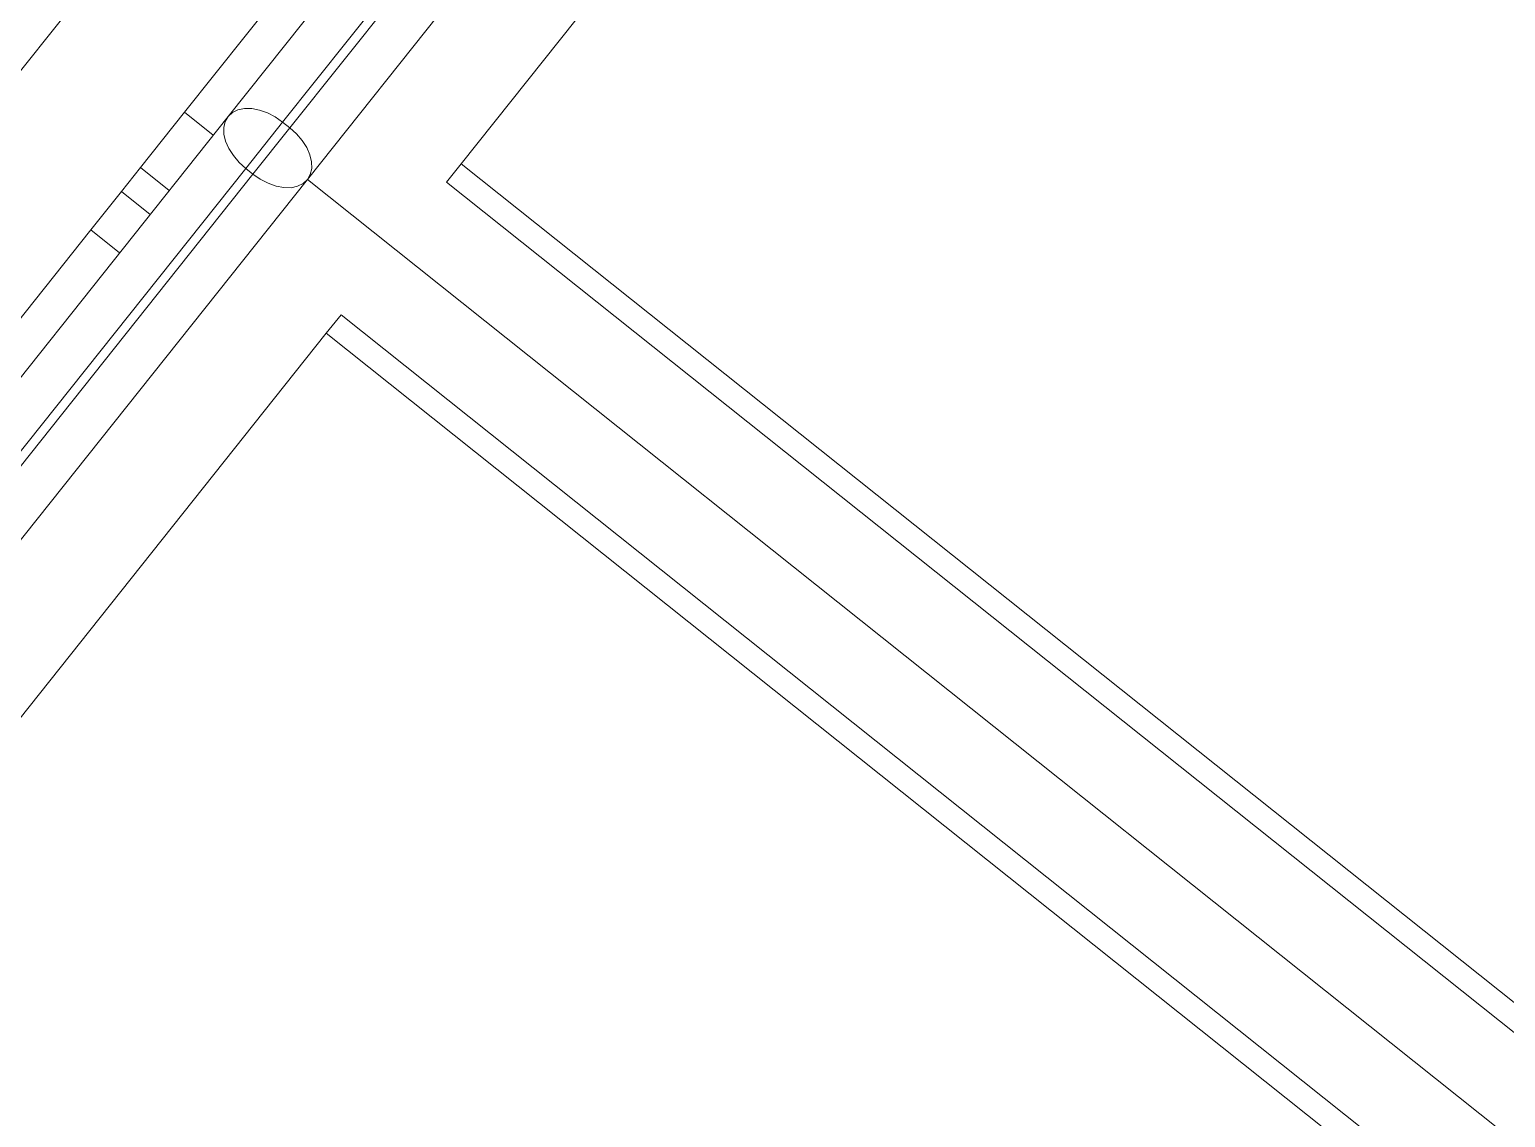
# Model space of a CAD drawing. Header units: millimetres. Extents: x -229914 to 856942, y -268655 to 87212.
# Drawn here: x -137317.6 to -137157.2, y 24699.5 to 24817.6 of the extents above; entities that cross this region are included whole.
import ezdxf

# ---------------------------------------------------------------- set-up
doc = ezdxf.new("R2010")
doc.units = ezdxf.units.MM

# ---------------------------------------------------------------- blocks, each defined once
blk = doc.blocks.new('Т912NEW')
at = {"color": 7, "linetype": 'Continuous', "lineweight": 15}
for p, q in [((-545.25, 3538.5), (-545.25, 3034.38)), ((-544.25, 3034.38), (-544.25, 3538.5)), ((-550.25, 3031.17), (-550.25, 3535.28)), ((-539.25, 3535.14), (-539.25, 3031.17)), ((-527.25, 3534.46), (-527.25, 3042.93)), ((-554.25, 3028.57), (-554.25, 3149.71)), ((-527.25, 3042.93), (448.75, 3042.93)), ((-527.25, 3040.36), (-527.25, 3042.93)), ((-527.25, 3040.36), (448.75, 3040.36)), ((-545.25, 3034.38), (-545.25, 3027.95)), ((-545.25, 3034.38), (-544.25, 3034.38)), ((-544.25, 3027.95), (-544.25, 3034.38)), ((-550.25, 2526.38), (-550.25, 3031.17)), ((-539.25, 3031.17), (460.75, 3031.17)), ((-539.25, 3031.17), (-539.25, 2537.65)), ((-550.25, 3028.57), (-554.25, 3028.57)), ((-554.25, 3028.57), (-554.25, 3020.89)), ((-545.25, 3027.95), (-544.25, 3027.95)), ((-545.25, 3027.95), (-545.25, 2523.16)), ((-544.25, 2523.16), (-544.25, 3027.95)), ((-550.25, 3020.89), (-554.25, 3020.89)), ((-554.25, 3017.59), (-554.25, 3020.89)), ((448.75, 3021.97), (-527.25, 3021.97)), ((-527.25, 3021.97), (-527.25, 3019.4)), ((-527.25, 3019.4), (-527.25, 2531.15)), ((448.75, 3019.4), (-527.25, 3019.4)), ((-550.25, 3017.59), (-554.25, 3017.59)), ((-554.25, 3017.59), (-554.25, 3012.24)), ((-550.25, 3012.24), (-554.25, 3012.24)), ((-554.25, 2922.95), (-554.25, 3012.24))]:
    blk.add_line(p, q, dxfattribs=at)
at = {"color": 8, "linetype": 'Continuous', "lineweight": 15}
blk.add_line((-571, 3437.92), (-571, 2647.41), dxfattribs=at)
at = {"color": 7, "linetype": 'Continuous', "lineweight": 15, "flags": 128}
for points in [[(-545.25, 3034.38), (-546.23, 3034.32), (-547.16, 3034.14), (-548.03, 3033.84), (-548.79, 3033.44), (-549.41, 3032.95), (-549.87, 3032.4), (-550.16, 3031.79), (-550.25, 3031.17)], [(-539.25, 3031.17), (-539.35, 3031.79), (-539.63, 3032.4), (-540.09, 3032.95), (-540.72, 3033.44), (-541.47, 3033.84), (-542.34, 3034.14), (-543.28, 3034.32), (-544.25, 3034.38)], [(-545.25, 3027.95), (-546.23, 3028.01), (-547.16, 3028.2), (-548.03, 3028.49), (-548.79, 3028.89), (-549.41, 3029.38), (-549.87, 3029.94), (-550.16, 3030.54), (-550.25, 3031.17)], [(-539.25, 3031.17), (-539.35, 3030.54), (-539.63, 3029.94), (-540.09, 3029.38), (-540.72, 3028.89), (-541.47, 3028.49), (-542.34, 3028.2), (-543.28, 3028.01), (-544.25, 3027.95)]]:
    blk.add_lwpolyline(points, dxfattribs=at)

msp = doc.modelspace()

# ---------------------------------------------------------------- block references
at = {"rotation": 321.4676820499667}
msp.add_blockref('Т912NEW', (-138753.82306, 22094.20638), dxfattribs=at)

doc.saveas('drawing.dxf')
